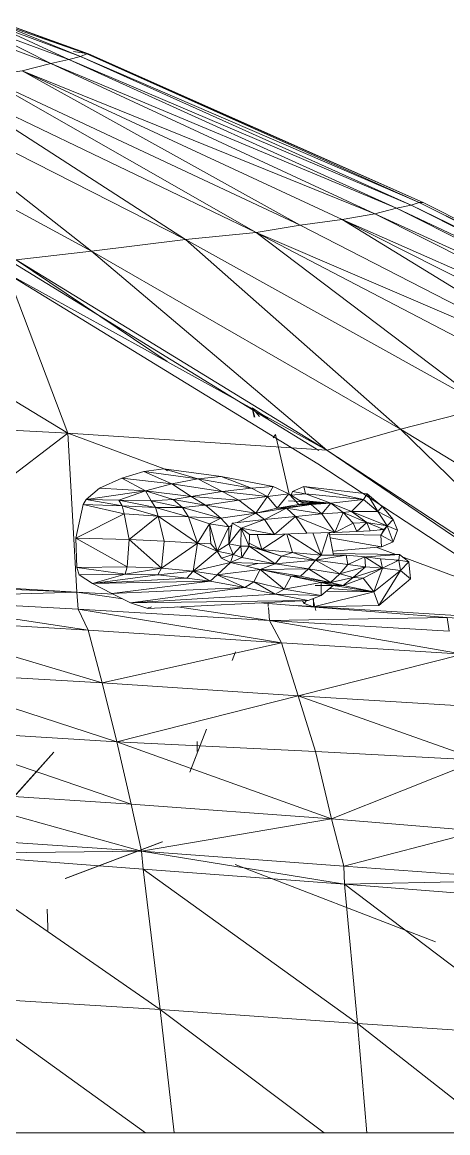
# Model space of a CAD drawing. Header units: inches. Extents: x -4168 to 1833, y -300 to 637.
# Drawn here: x -1985.19 to -1973.77, y 0 to 29.78 of the extents above; entities that cross this region are included whole.
import ezdxf

# ---------------------------------------------------------------- set-up
doc = ezdxf.new("R2010")
doc.units = ezdxf.units.IN
doc.header["$MEASUREMENT"] = 0
doc.linetypes.add('Aligning Line 1_8_', pattern=[0.25, 0.125, -0.125])
doc.linetypes.add('Grid Line 1_2_', pattern=[0.875, 0.5, -0.125, 0.125, -0.125])
for name, color, linetype, lineweight in [('0-1', 7, 'Continuous', 5), ('0-3', 55, 'Continuous', 9), ('A-FLOR-LEVL-1', 51, 'Grid Line 1_2_', 9), ('A-GENM', 5, 'Continuous', 9), ('C-TOPO-1', 55, 'Continuous', 9), ('G-ANNO-SYMB', 111, 'Aligning Line 1_8_', 9)]:
    doc.layers.add(name, color=color, linetype=linetype, lineweight=lineweight)

# ---------------------------------------------------------------- blocks, each defined once
blk = doc.blocks.new('Land_Rover_Evoque_-_SUV_Car_Vehicle_Automobile_13067 - Land Rover EVOQUE_dwg-1230547-BUILDING SECTION - NORTH_SOUTH THRU PARKING RAMP - LOOKING WEST')
at = {"layer": 'A-GENM'}
for p, q in [((-1986.986, 29.631), (-1984.423, 28.673)), ((-1986.448, 29.707), (-1983.934, 28.787)), ((-1986.448, 29.707), (-1984.423, 28.673)), ((-1986.104, 29.784), (-1983.628, 28.863)), ((-1986.104, 29.784), (-1983.934, 28.787)), ((-1985.893, 29.783), (-1983.457, 28.94)), ((-1985.893, 29.783), (-1983.628, 28.863)), ((-1985.76, 29.782), (-1983.41, 28.939)), ((-1985.76, 29.782), (-1983.457, 28.94)), ((-1983.41, 28.939), (-1983.813, 29.002)), ((-1983.457, 28.94), (-1983.628, 28.863)), ((-1983.457, 28.94), (-1983.628, 28.863)), ((-1983.628, 28.863), (-1983.457, 28.94)), ((-1983.41, 28.939), (-1983.457, 28.94)), ((-1983.41, 28.939), (-1983.457, 28.94)), ((-1974.435, 24.95), (-1983.457, 28.94)), ((-1974.538, 24.951), (-1983.457, 28.94)), ((-1983.457, 28.94), (-1983.41, 28.939)), ((-1974.435, 24.95), (-1983.41, 28.939)), ((-1984.423, 28.673), (-1985.189, 28.48)), ((-1984.423, 28.673), (-1985.189, 28.48)), ((-1985.189, 28.48), (-1984.423, 28.673)), ((-1983.934, 28.787), (-1984.423, 28.673)), ((-1984.423, 28.673), (-1983.934, 28.787)), ((-1984.423, 28.673), (-1983.934, 28.787)), ((-1975.149, 24.799), (-1984.423, 28.673)), ((-1975.732, 24.645), (-1984.423, 28.673)), ((-1983.628, 28.863), (-1983.934, 28.787)), ((-1983.628, 28.863), (-1983.934, 28.787)), ((-1983.934, 28.787), (-1983.628, 28.863)), ((-1974.757, 24.875), (-1983.934, 28.787)), ((-1975.149, 24.799), (-1983.934, 28.787)), ((-1974.538, 24.951), (-1983.628, 28.863)), ((-1974.757, 24.875), (-1983.628, 28.863)), ((-1985.189, 28.48), (-1986.247, 28.327)), ((-1986.247, 28.327), (-1985.189, 28.48)), ((-1977.73, 24.338), (-1986.247, 28.327)), ((-1978.913, 24.146), (-1986.247, 28.327)), ((-1975.732, 24.645), (-1985.189, 28.48)), ((-1976.606, 24.492), (-1985.189, 28.48)), ((-1977.73, 24.338), (-1985.189, 28.48)), ((-1983.328, 23.644), (-1991.605, 28.132)), ((-1983.328, 23.644), (-1991.605, 28.132)), ((-1980.81, 23.953), (-1989.105, 28.172)), ((-1983.328, 23.644), (-1989.105, 28.172)), ((-1980.81, 23.953), (-1987.461, 28.25)), ((-1978.913, 24.146), (-1987.461, 28.25)), ((-1975.149, 24.799), (-1975.732, 24.645)), ((-1974.757, 24.875), (-1975.149, 24.799)), ((-1966.538, 20.446), (-1975.149, 24.799)), ((-1966.069, 20.502), (-1975.149, 24.799)), ((-1974.538, 24.951), (-1974.757, 24.875)), ((-1966.069, 20.502), (-1974.757, 24.875)), ((-1965.82, 20.524), (-1974.757, 24.875)), ((-1965.671, 20.52), (-1974.538, 24.951)), ((-1974.435, 24.95), (-1974.538, 24.951)), ((-1974.538, 24.951), (-1965.82, 20.524)), ((-1965.671, 20.52), (-1974.435, 24.95)), ((-1976.606, 24.492), (-1977.73, 24.338)), ((-1975.732, 24.645), (-1976.606, 24.492)), ((-1967.199, 20.33), (-1976.606, 24.492)), ((-1976.606, 24.492), (-1968.128, 20.196)), ((-1976.606, 24.492), (-1969.329, 20.023)), ((-1966.538, 20.446), (-1975.732, 24.645)), ((-1975.732, 24.645), (-1967.199, 20.33)), ((-1980.81, 23.953), (-1978.913, 24.146)), ((-1977.73, 24.338), (-1978.913, 24.146)), ((-1969.329, 20.023), (-1978.913, 24.146)), ((-1970.684, 19.85), (-1978.913, 24.146)), ((-1972.733, 19.465), (-1978.913, 24.146)), ((-1969.329, 20.023), (-1977.73, 24.338)), ((-1980.81, 23.953), (-1983.328, 23.644)), ((-1972.733, 19.465), (-1980.81, 23.953)), ((-1975.038, 18.868), (-1980.81, 23.953)), ((-1992.13, 23.714), (-1983.969, 18.765)), ((-1985.348, 23.412), (-1983.328, 23.644)), ((-1975.038, 18.868), (-1983.328, 23.644)), ((-1983.328, 23.644), (-1975.038, 18.868)), ((-1983.328, 23.644), (-1977.019, 18.309)), ((-1985.546, 23.398), (-1977.232, 18.294)), ((-1977.019, 18.309), (-1985.348, 23.412)), ((-1985.348, 23.412), (-1977.019, 18.309)), ((-1981.305, 20.681), (-1985.348, 23.411)), ((-1985.588, 23.046), (-1977.258, 17.943)), ((-1979.015, 19.414), (-1985.579, 23.047)), ((-1983.969, 18.765), (-1985.579, 23.047)), ((-1978.591, 19.156), (-1979.024, 19.441)), ((-1979.024, 19.441), (-1978.967, 19.193)), ((-1978.822, 19.213), (-1979.024, 19.441)), ((-1978.947, 19.195), (-1979.024, 19.441)), ((-1972.733, 19.465), (-1975.038, 18.868)), ((-1990.211, 19.087), (-1983.969, 18.765)), ((-1977.019, 18.309), (-1978.813, 19.302)), ((-1983.969, 18.765), (-1989.133, 14.804)), ((-1983.969, 18.765), (-1983.728, 14.501)), ((-1983.969, 18.765), (-1981.378, 17.806)), ((-1983.969, 18.765), (-1977.019, 18.309)), ((-1977.019, 18.309), (-1975.038, 18.868)), ((-1967.018, 13.976), (-1975.038, 18.868)), ((-1975.038, 18.868), (-1967.018, 13.976)), ((-1975.038, 18.868), (-1969.191, 13.168)), ((-1978.397, 18.731), (-1978.456, 18.634)), ((-1978.397, 18.731), (-1978.038, 17.161)), ((-1970.193, 13.666), (-1977.019, 18.309)), ((-1969.191, 13.168), (-1977.019, 18.309)), ((-1977.019, 18.309), (-1969.191, 13.168)), ((-1977.258, 17.943), (-1971.012, 13.838)), ((-1981.924, 17.731), (-1982.513, 17.558)), ((-1981.391, 17.808), (-1981.924, 17.731)), ((-1980.479, 17.54), (-1981.924, 17.731)), ((-1981.924, 17.731), (-1981.177, 17.406)), ((-1979.851, 17.598), (-1981.391, 17.808)), ((-1981.391, 17.808), (-1981.288, 17.756)), ((-1980.479, 17.54), (-1981.391, 17.808)), ((-1979.851, 17.598), (-1980.479, 17.54)), ((-1979.851, 17.598), (-1978.454, 17.33)), ((-1979.851, 17.598), (-1979.036, 17.291)), ((-1983.113, 17.289), (-1983.475, 16.982)), ((-1982.513, 17.558), (-1983.113, 17.289)), ((-1981.882, 17.213), (-1983.113, 17.289)), ((-1981.177, 17.406), (-1982.513, 17.558)), ((-1982.513, 17.558), (-1981.882, 17.213)), ((-1981.177, 17.406), (-1981.882, 17.213)), ((-1980.479, 17.54), (-1981.177, 17.406)), ((-1981.177, 17.406), (-1980.66, 17.06)), ((-1981.177, 17.406), (-1979.829, 17.195)), ((-1980.479, 17.54), (-1979.036, 17.291)), ((-1980.479, 17.54), (-1979.829, 17.195)), ((-1979.036, 17.291), (-1979.829, 17.195)), ((-1978.454, 17.33), (-1979.036, 17.291)), ((-1979.036, 17.291), (-1978.613, 17.061)), ((-1978.454, 17.33), (-1978.613, 17.061)), ((-1978.454, 17.33), (-1978.04, 17.138)), ((-1977.632, 17.329), (-1977.94, 17.194)), ((-1977.632, 17.329), (-1975.939, 17.139)), ((-1977.593, 17.138), (-1977.632, 17.329)), ((-1976.032, 16.985), (-1977.632, 17.329)), ((-1983.475, 16.982), (-1983.551, 16.847)), ((-1981.882, 17.213), (-1983.475, 16.982)), ((-1983.475, 16.982), (-1982.511, 16.81)), ((-1983.475, 16.982), (-1982.6, 16.963)), ((-1981.882, 17.213), (-1982.6, 16.963)), ((-1981.882, 17.213), (-1981.734, 16.944)), ((-1981.882, 17.213), (-1981.138, 16.983)), ((-1981.882, 17.213), (-1980.66, 17.06)), ((-1981.734, 16.944), (-1981.138, 16.983)), ((-1981.138, 16.983), (-1980.66, 17.06)), ((-1980.888, 16.772), (-1981.138, 16.983)), ((-1981.138, 16.983), (-1980.275, 16.83)), ((-1980.66, 17.06), (-1979.829, 17.195)), ((-1980.66, 17.06), (-1979.376, 16.965)), ((-1980.66, 17.06), (-1980.275, 16.83)), ((-1978.613, 17.061), (-1979.829, 17.195)), ((-1979.829, 17.195), (-1979.376, 16.965)), ((-1978.613, 17.061), (-1979.376, 16.965)), ((-1978.923, 16.619), (-1978.613, 17.061)), ((-1978.613, 17.061), (-1978.04, 17.138)), ((-1978.352, 16.754), (-1978.613, 17.061)), ((-1978.352, 16.754), (-1978.04, 17.138)), ((-1977.637, 16.889), (-1978.04, 17.138)), ((-1977.769, 16.85), (-1978.04, 17.138)), ((-1977.94, 17.194), (-1977.979, 17.1)), ((-1977.976, 17.099), (-1977.593, 17.138)), ((-1977.593, 17.138), (-1977.94, 17.194)), ((-1977.593, 17.138), (-1976.909, 16.889)), ((-1977.593, 17.138), (-1976.032, 16.985)), ((-1976.909, 16.889), (-1976.032, 16.985)), ((-1976.032, 16.985), (-1976.353, 16.659)), ((-1976.032, 16.985), (-1975.939, 17.139)), ((-1976.032, 16.985), (-1975.648, 16.659)), ((-1975.939, 17.139), (-1975.533, 16.793)), ((-1975.939, 17.139), (-1975.648, 16.659)), ((-1983.551, 16.847), (-1983.75, 15.945)), ((-1982.452, 16.598), (-1983.551, 16.847)), ((-1982.511, 16.81), (-1983.551, 16.847)), ((-1981.734, 16.944), (-1982.6, 16.963)), ((-1981.618, 16.772), (-1982.6, 16.963)), ((-1982.511, 16.81), (-1982.6, 16.963)), ((-1981.618, 16.772), (-1982.511, 16.81)), ((-1981.539, 16.541), (-1982.511, 16.81)), ((-1982.452, 16.598), (-1982.511, 16.81)), ((-1981.734, 16.944), (-1981.618, 16.772)), ((-1981.734, 16.944), (-1980.888, 16.772)), ((-1981.618, 16.772), (-1980.888, 16.772)), ((-1981.618, 16.772), (-1980.733, 16.523)), ((-1981.618, 16.772), (-1981.539, 16.541)), ((-1980.888, 16.772), (-1980.275, 16.83)), ((-1979.86, 16.484), (-1980.888, 16.772)), ((-1980.888, 16.772), (-1980.733, 16.523)), ((-1979.376, 16.965), (-1980.275, 16.83)), ((-1978.923, 16.619), (-1980.275, 16.83)), ((-1979.86, 16.484), (-1980.275, 16.83)), ((-1978.923, 16.619), (-1979.376, 16.965)), ((-1978.352, 16.754), (-1978.923, 16.619)), ((-1978.101, 16.754), (-1978.923, 16.619)), ((-1978.101, 16.754), (-1978.692, 16.447)), ((-1977.769, 16.85), (-1978.352, 16.754)), ((-1977.442, 16.85), (-1978.352, 16.754)), ((-1978.352, 16.754), (-1978.101, 16.754)), ((-1977.442, 16.85), (-1978.101, 16.754)), ((-1978.101, 16.754), (-1977.861, 16.524)), ((-1978.101, 16.754), (-1977.154, 16.601)), ((-1977.753, 16.927), (-1978.043, 16.945)), ((-1977.637, 16.889), (-1977.769, 16.85)), ((-1977.769, 16.85), (-1976.909, 16.889)), ((-1977.769, 16.85), (-1977.442, 16.85)), ((-1977.767, 16.969), (-1976.909, 16.889)), ((-1977.637, 16.889), (-1977.753, 16.927)), ((-1976.909, 16.889), (-1977.702, 16.928)), ((-1976.909, 16.889), (-1977.695, 16.924)), ((-1977.637, 16.889), (-1976.909, 16.889)), ((-1976.909, 16.889), (-1977.442, 16.85)), ((-1977.442, 16.85), (-1977.154, 16.601)), ((-1976.909, 16.889), (-1977.154, 16.601)), ((-1976.909, 16.889), (-1976.581, 16.639)), ((-1976.909, 16.889), (-1976.353, 16.659)), ((-1975.648, 16.659), (-1975.533, 16.793)), ((-1975.533, 16.793), (-1975.242, 16.447)), ((-1982.452, 16.598), (-1983.75, 15.945)), ((-1981.539, 16.541), (-1982.452, 16.598)), ((-1982.316, 15.907), (-1982.452, 16.598)), ((-1981.539, 16.541), (-1982.316, 15.907)), ((-1980.733, 16.523), (-1981.539, 16.541)), ((-1980.491, 15.812), (-1981.539, 16.541)), ((-1981.539, 16.541), (-1981.383, 15.869)), ((-1979.86, 16.484), (-1980.733, 16.523)), ((-1980.167, 16.331), (-1980.733, 16.523)), ((-1980.733, 16.523), (-1980.491, 15.812)), ((-1979.86, 16.484), (-1980.167, 16.331)), ((-1978.923, 16.619), (-1979.86, 16.484)), ((-1979.86, 16.484), (-1979.648, 16.255)), ((-1978.692, 16.447), (-1979.561, 16.351)), ((-1978.923, 16.619), (-1979.427, 16.365)), ((-1978.692, 16.447), (-1979.312, 16.216)), ((-1978.923, 16.619), (-1978.692, 16.447)), ((-1978.692, 16.447), (-1977.861, 16.524)), ((-1978.692, 16.447), (-1977.861, 16.524)), ((-1978.422, 16.044), (-1978.692, 16.447)), ((-1978.422, 16.044), (-1977.861, 16.524)), ((-1977.861, 16.524), (-1977.154, 16.601)), ((-1977.154, 16.601), (-1977.861, 16.524)), ((-1976.807, 16.102), (-1977.861, 16.524)), ((-1977.551, 16.082), (-1977.861, 16.524)), ((-1977.154, 16.601), (-1976.581, 16.639)), ((-1977.154, 16.601), (-1976.581, 16.639)), ((-1976.807, 16.102), (-1977.154, 16.601)), ((-1976.807, 16.102), (-1976.581, 16.639)), ((-1976.581, 16.639), (-1976.353, 16.659)), ((-1976.581, 16.639), (-1976.353, 16.659)), ((-1976.311, 16.351), (-1976.581, 16.639)), ((-1975.949, 16.371), (-1976.581, 16.639)), ((-1975.949, 16.371), (-1976.353, 16.659)), ((-1975.396, 16.275), (-1976.353, 16.659)), ((-1975.648, 16.659), (-1976.353, 16.659)), ((-1975.949, 16.371), (-1976.353, 16.659)), ((-1975.396, 16.275), (-1975.648, 16.659)), ((-1975.648, 16.659), (-1975.242, 16.447)), ((-1975.396, 16.275), (-1975.242, 16.447)), ((-1975.242, 16.447), (-1975.127, 16.16)), ((-1980.167, 16.331), (-1980.491, 15.812)), ((-1980.167, 16.331), (-1980.127, 15.793)), ((-1980.167, 16.331), (-1979.963, 15.601)), ((-1980.167, 16.331), (-1979.648, 16.255)), ((-1979.963, 15.601), (-1979.648, 16.255)), ((-1979.57, 16.294), (-1979.648, 16.255)), ((-1979.648, 16.255), (-1979.574, 16.269)), ((-1979.647, 15.794), (-1979.648, 16.255)), ((-1979.561, 16.351), (-1979.647, 15.794)), ((-1979.312, 16.216), (-1979.647, 15.794)), ((-1979.312, 16.216), (-1979.561, 16.351)), ((-1979.312, 16.216), (-1979.329, 15.736)), ((-1978.422, 16.044), (-1979.312, 16.216)), ((-1979.09, 16.043), (-1979.312, 16.216)), ((-1979.312, 16.216), (-1979.1, 15.736)), ((-1976.807, 16.102), (-1977.551, 16.082)), ((-1977.172, 15.487), (-1977.398, 16.086)), ((-1976.972, 16.097), (-1977.172, 15.487)), ((-1976.96, 16.096), (-1976.906, 16.099)), ((-1976.836, 15.487), (-1976.96, 16.098)), ((-1976.311, 16.351), (-1976.807, 16.102)), ((-1976.215, 16.121), (-1976.807, 16.102)), ((-1976.311, 16.351), (-1975.949, 16.371)), ((-1976.215, 16.121), (-1976.311, 16.351)), ((-1976.215, 16.121), (-1975.949, 16.371)), ((-1976.215, 16.121), (-1975.853, 16.14)), ((-1975.949, 16.371), (-1975.853, 16.14)), ((-1975.396, 16.275), (-1975.949, 16.371)), ((-1975.949, 16.371), (-1975.491, 16.179)), ((-1975.949, 16.371), (-1975.853, 16.14)), ((-1975.491, 16.179), (-1975.853, 16.14)), ((-1975.594, 16.177), (-1975.491, 16.179)), ((-1975.396, 16.275), (-1975.57, 16.025)), ((-1975.491, 16.179), (-1975.57, 16.025)), ((-1975.396, 16.275), (-1975.491, 16.179)), ((-1975.396, 16.275), (-1975.127, 16.16)), ((-1975.396, 16.275), (-1975.241, 15.852)), ((-1975.127, 16.16), (-1975.241, 15.852)), ((-1983.75, 15.945), (-1983.721, 15.157)), ((-1982.316, 15.907), (-1983.75, 15.945)), ((-1983.75, 15.945), (-1982.374, 15.177)), ((-1982.316, 15.907), (-1982.374, 15.177)), ((-1981.383, 15.869), (-1982.316, 15.907)), ((-1982.316, 15.907), (-1981.452, 15.139)), ((-1981.383, 15.869), (-1981.452, 15.139)), ((-1980.491, 15.812), (-1981.452, 15.139)), ((-1980.491, 15.812), (-1981.383, 15.869)), ((-1980.491, 15.812), (-1980.606, 15.063)), ((-1980.127, 15.793), (-1980.491, 15.812)), ((-1979.963, 15.601), (-1980.491, 15.812)), ((-1980.127, 15.793), (-1979.963, 15.601)), ((-1979.963, 15.601), (-1979.647, 15.794)), ((-1979.531, 15.505), (-1979.647, 15.794)), ((-1979.531, 15.505), (-1979.647, 15.794)), ((-1979.329, 15.736), (-1979.647, 15.794)), ((-1979.09, 16.043), (-1979.1, 15.736)), ((-1978.758, 15.64), (-1979.098, 15.81)), ((-1978.422, 16.044), (-1979.09, 16.043)), ((-1978.883, 16.043), (-1979.09, 16.043)), ((-1978.883, 16.043), (-1978.422, 16.044)), ((-1978.758, 15.64), (-1978.883, 16.043)), ((-1978.138, 16.056), (-1978.758, 15.64)), ((-1977.551, 16.082), (-1978.422, 16.044)), ((-1978.093, 16.058), (-1977.936, 15.564)), ((-1977.172, 15.487), (-1978.065, 16.06)), ((-1976.95, 16.05), (-1975.57, 16.025)), ((-1976.93, 15.953), (-1975.549, 15.717)), ((-1975.57, 16.025), (-1975.241, 15.852)), ((-1975.57, 16.025), (-1975.549, 15.717)), ((-1975.241, 15.852), (-1975.549, 15.717)), ((-1979.963, 15.601), (-1980.606, 15.063)), ((-1979.963, 15.601), (-1979.847, 15.409)), ((-1979.963, 15.601), (-1979.531, 15.505)), ((-1979.847, 15.409), (-1979.531, 15.505)), ((-1979.598, 15.294), (-1979.531, 15.505)), ((-1979.329, 15.736), (-1979.531, 15.505)), ((-1979.302, 15.429), (-1979.531, 15.505)), ((-1979.302, 15.429), (-1979.531, 15.505)), ((-1979.1, 15.736), (-1979.329, 15.736)), ((-1979.302, 15.429), (-1979.329, 15.736)), ((-1979.1, 15.736), (-1979.302, 15.429)), ((-1978.758, 15.64), (-1979.1, 15.736)), ((-1978.238, 15.468), (-1979.1, 15.736)), ((-1978.401, 15.256), (-1979.1, 15.736)), ((-1977.936, 15.564), (-1978.758, 15.64)), ((-1978.758, 15.64), (-1977.936, 15.564)), ((-1978.238, 15.468), (-1978.758, 15.64)), ((-1978.238, 15.468), (-1977.936, 15.564)), ((-1977.172, 15.487), (-1977.936, 15.564)), ((-1977.936, 15.564), (-1977.172, 15.487)), ((-1977.319, 15.353), (-1977.936, 15.564)), ((-1976.858, 15.596), (-1975.549, 15.717)), ((-1975.067, 15.507), (-1976.845, 15.534)), ((-1975.956, 15.443), (-1975.067, 15.507)), ((-1975.698, 15.704), (-1975.17, 15.508)), ((-1975.086, 15.353), (-1975.067, 15.507)), ((-1974.817, 15.315), (-1975.067, 15.507)), ((-1979.598, 15.294), (-1980.606, 15.063)), ((-1979.598, 15.294), (-1979.963, 14.967)), ((-1979.847, 15.409), (-1979.598, 15.294)), ((-1979.598, 15.294), (-1979.302, 15.429)), ((-1979.598, 15.294), (-1978.805, 15.102)), ((-1979.598, 15.294), (-1978.401, 15.256)), ((-1978.401, 15.256), (-1979.302, 15.429)), ((-1978.401, 15.256), (-1979.302, 15.429)), ((-1978.871, 15.271), (-1979.186, 15.194)), ((-1978.805, 15.102), (-1978.401, 15.256)), ((-1978.238, 15.468), (-1978.401, 15.256)), ((-1977.319, 15.353), (-1978.401, 15.256)), ((-1977.512, 15.122), (-1978.401, 15.256)), ((-1977.512, 15.122), (-1978.401, 15.256)), ((-1978.238, 15.468), (-1977.319, 15.353)), ((-1977.319, 15.353), (-1977.512, 15.122)), ((-1976.498, 15.487), (-1977.319, 15.353)), ((-1977.319, 15.353), (-1977.172, 15.487)), ((-1976.459, 15.238), (-1977.319, 15.353)), ((-1977.319, 15.353), (-1976.67, 14.988)), ((-1976.498, 15.487), (-1977.172, 15.487)), ((-1976.459, 15.238), (-1976.67, 14.988)), ((-1976.002, 15.449), (-1976.498, 15.487)), ((-1976.459, 15.238), (-1976.498, 15.487)), ((-1976.002, 15.449), (-1976.459, 15.238)), ((-1975.982, 15.18), (-1976.459, 15.238)), ((-1976.002, 15.449), (-1975.582, 15.391)), ((-1975.982, 15.18), (-1976.002, 15.449)), ((-1976.002, 15.449), (-1975.523, 15.142)), ((-1975.523, 15.142), (-1975.582, 15.391)), ((-1975.086, 15.353), (-1975.582, 15.391)), ((-1975.523, 15.142), (-1975.582, 15.391)), ((-1975.523, 15.142), (-1975.086, 15.353)), ((-1975.158, 15.352), (-1975.086, 15.353)), ((-1975.046, 15.084), (-1975.086, 15.353)), ((-1975.086, 15.353), (-1974.817, 15.315)), ((-1975.046, 15.084), (-1974.817, 15.315)), ((-1974.975, 15.436), (-1970.193, 13.666)), ((-1974.777, 14.854), (-1974.817, 15.315)), ((-1982.374, 15.177), (-1983.721, 15.157)), ((-1983.721, 15.157), (-1983.664, 14.965)), ((-1983.721, 15.157), (-1982.423, 14.985)), ((-1982.423, 14.985), (-1983.664, 14.965)), ((-1983.664, 14.965), (-1983.303, 14.734)), ((-1982.423, 14.985), (-1983.303, 14.734)), ((-1983.303, 14.734), (-1981.547, 14.966)), ((-1982.374, 15.177), (-1982.423, 14.985)), ((-1982.423, 14.985), (-1981.452, 15.139)), ((-1982.423, 14.985), (-1981.547, 14.966)), ((-1982.374, 15.177), (-1981.452, 15.139)), ((-1981.452, 15.139), (-1981.547, 14.966)), ((-1981.547, 14.966), (-1980.606, 15.063)), ((-1981.547, 14.966), (-1980.77, 14.871)), ((-1981.452, 15.139), (-1980.606, 15.063)), ((-1980.606, 15.063), (-1980.77, 14.871)), ((-1980.606, 15.063), (-1980.147, 14.794)), ((-1980.606, 15.063), (-1979.963, 14.967)), ((-1980.147, 14.794), (-1979.963, 14.967)), ((-1978.805, 15.102), (-1979.963, 14.967)), ((-1979.219, 14.621), (-1979.963, 14.967)), ((-1978.978, 14.775), (-1979.963, 14.967)), ((-1978.805, 15.102), (-1978.978, 14.775)), ((-1978.805, 15.102), (-1977.512, 15.122)), ((-1978.805, 15.102), (-1977.724, 14.929)), ((-1978.805, 15.102), (-1977.974, 14.93)), ((-1978.805, 15.102), (-1978.167, 14.583)), ((-1977.974, 14.93), (-1978.167, 14.583)), ((-1977.724, 14.929), (-1977.974, 14.93)), ((-1977.974, 14.93), (-1976.922, 14.757)), ((-1977.974, 14.93), (-1977.172, 14.757)), ((-1977.724, 14.929), (-1977.512, 15.122)), ((-1977.724, 14.929), (-1976.922, 14.757)), ((-1976.67, 14.988), (-1977.512, 15.122)), ((-1976.922, 14.757), (-1977.512, 15.122)), ((-1976.67, 14.988), (-1977.512, 15.122)), ((-1976.922, 14.757), (-1976.67, 14.988)), ((-1975.982, 15.18), (-1976.67, 14.988)), ((-1976.67, 14.988), (-1976.309, 14.892)), ((-1976.67, 14.988), (-1976.309, 14.892)), ((-1975.982, 15.18), (-1976.309, 14.892)), ((-1975.523, 15.142), (-1976.309, 14.892)), ((-1975.523, 15.142), (-1976.041, 14.873)), ((-1975.523, 15.142), (-1976.041, 14.873)), ((-1975.982, 15.18), (-1975.523, 15.142)), ((-1975.523, 15.142), (-1975.758, 14.508)), ((-1975.046, 15.084), (-1975.758, 14.508)), ((-1975.046, 15.084), (-1975.622, 14.142)), ((-1975.523, 15.142), (-1975.046, 15.084)), ((-1975.046, 15.084), (-1974.777, 14.854)), ((-1989.133, 14.804), (-1983.728, 14.501)), ((-1983.728, 14.501), (-1989.132, 14.727)), ((-1983.303, 14.734), (-1980.77, 14.871)), ((-1983.303, 14.734), (-1980.147, 14.794)), ((-1983.303, 14.734), (-1982.789, 14.465)), ((-1980.147, 14.794), (-1982.789, 14.465)), ((-1982.789, 14.465), (-1979.219, 14.621)), ((-1979.219, 14.621), (-1982.285, 14.216)), ((-1980.77, 14.871), (-1980.147, 14.794)), ((-1980.147, 14.794), (-1979.219, 14.621)), ((-1979.219, 14.621), (-1978.978, 14.775)), ((-1979.219, 14.621), (-1978.407, 14.449)), ((-1978.407, 14.449), (-1978.978, 14.775)), ((-1978.978, 14.775), (-1978.167, 14.583)), ((-1977.172, 14.757), (-1978.167, 14.583)), ((-1977.327, 14.68), (-1976.847, 14.68)), ((-1977.174, 14.411), (-1977.172, 14.757)), ((-1977.174, 14.411), (-1976.847, 14.68)), ((-1976.847, 14.68), (-1977.172, 14.757)), ((-1976.922, 14.757), (-1977.172, 14.757)), ((-1977.172, 14.757), (-1976.578, 14.68)), ((-1976.95, 14.596), (-1975.758, 14.508)), ((-1976.922, 14.757), (-1976.309, 14.892)), ((-1976.922, 14.757), (-1976.578, 14.68)), ((-1975.758, 14.508), (-1976.847, 14.68)), ((-1976.847, 14.68), (-1976.578, 14.68)), ((-1976.578, 14.68), (-1976.309, 14.892)), ((-1976.578, 14.68), (-1976.041, 14.873)), ((-1975.758, 14.508), (-1976.578, 14.68)), ((-1976.309, 14.892), (-1976.041, 14.873)), ((-1976.309, 14.892), (-1976.041, 14.873)), ((-1975.758, 14.508), (-1976.041, 14.873)), ((-1975.622, 14.142), (-1974.777, 14.854)), ((-1983.728, 14.501), (-1989.097, 14.343)), ((-1983.688, 14.04), (-1989.097, 14.343)), ((-1983.422, 13.483), (-1989.097, 14.343)), ((-1989.097, 14.343), (-1983.688, 14.04)), ((-1982.744, 14.443), (-1983.728, 14.501)), ((-1983.728, 14.501), (-1983.688, 14.04)), ((-1983.728, 14.501), (-1982.493, 14.318)), ((-1982.789, 14.465), (-1982.285, 14.216)), ((-1982.285, 14.216), (-1978.407, 14.449)), ((-1978.407, 14.449), (-1978.167, 14.583)), ((-1977.519, 14.276), (-1978.407, 14.449)), ((-1977.174, 14.411), (-1978.407, 14.449)), ((-1977.174, 14.411), (-1978.167, 14.583)), ((-1977.519, 14.276), (-1977.174, 14.411)), ((-1977.39, 14.327), (-1977.316, 14.007)), ((-1977.374, 14.103), (-1975.758, 14.508)), ((-1977.374, 14.332), (-1977.374, 14.103)), ((-1977.04, 14.521), (-1975.758, 14.508)), ((-1975.758, 14.508), (-1975.622, 14.142)), ((-1983.688, 14.04), (-1978.557, 13.737)), ((-1978.234, 13.142), (-1983.688, 14.04)), ((-1983.422, 13.483), (-1983.688, 14.04)), ((-1983.688, 14.04), (-1978.557, 13.737)), ((-1977.519, 14.276), (-1982.285, 14.216)), ((-1981.819, 14.062), (-1982.285, 14.216)), ((-1981.819, 14.062), (-1977.519, 14.276)), ((-1981.819, 14.062), (-1981.725, 14.106)), ((-1981.819, 14.062), (-1981.802, 14.085)), ((-1981.024, 14.101), (-1978.557, 13.737)), ((-1978.596, 14.198), (-1978.822, 14.211)), ((-1978.596, 14.198), (-1973.793, 13.817)), ((-1978.596, 14.198), (-1978.589, 14.111)), ((-1978.587, 14.085), (-1978.557, 13.737)), ((-1977.832, 14.137), (-1977.395, 14.11)), ((-1977.669, 14.269), (-1977.625, 14.198)), ((-1977.567, 14.274), (-1977.625, 14.198)), ((-1977.625, 14.198), (-1977.374, 14.103)), ((-1977.374, 14.103), (-1975.622, 14.142)), ((-1977.297, 14.104), (-1970.193, 13.666)), ((-1983.043, 12.063), (-1988.827, 13.787)), ((-1983.422, 13.483), (-1988.827, 13.787)), ((-1973.793, 13.817), (-1978.557, 13.737)), ((-1978.557, 13.737), (-1973.733, 13.452)), ((-1973.363, 12.838), (-1978.557, 13.737)), ((-1978.234, 13.142), (-1978.557, 13.737)), ((-1978.557, 13.737), (-1973.733, 13.452)), ((-1973.793, 13.817), (-1970.751, 13.628)), ((-1973.793, 13.817), (-1973.733, 13.452)), ((-1978.234, 13.142), (-1983.422, 13.483)), ((-1983.043, 12.063), (-1983.422, 13.483)), ((-1978.234, 13.142), (-1983.043, 12.063)), ((-1977.786, 11.721), (-1978.234, 13.142)), ((-1973.363, 12.838), (-1978.234, 13.142)), ((-1979.47, 12.897), (-1979.56, 12.666)), ((-1977.786, 11.721), (-1973.363, 12.838)), ((-1983.043, 12.063), (-1988.491, 12.385)), ((-1988.491, 12.385), (-1982.653, 10.488)), ((-1977.786, 11.721), (-1983.043, 12.063)), ((-1983.043, 12.063), (-1982.653, 10.488)), ((-1977.786, 11.721), (-1982.653, 10.488)), ((-1972.931, 9.996), (-1977.786, 11.721)), ((-1977.786, 11.721), (-1977.32, 10.223)), ((-1977.786, 11.721), (-1972.839, 11.418)), ((-1982.653, 10.488), (-1988.154, 10.829)), ((-1988.154, 10.829), (-1982.265, 8.817)), ((-1980.249, 10.823), (-1980.692, 9.67)), ((-1977.32, 10.223), (-1982.653, 10.488)), ((-1982.653, 10.488), (-1982.265, 8.817)), ((-1982.653, 10.488), (-1976.892, 8.418)), ((-1980.5, 10.226), (-1980.494, 10.495)), ((-1984.343, 10.209), (-1985.714, 8.672)), ((-1985.708, 8.672), (-1984.343, 10.209)), ((-1980.692, 9.67), (-1980.477, 10.228)), ((-1972.931, 9.996), (-1977.32, 10.223)), ((-1977.32, 10.223), (-1976.892, 8.418)), ((-1972.931, 9.996), (-1976.892, 8.418)), ((-1987.828, 9.177), (-1982.265, 8.817)), ((-1987.828, 9.177), (-1981.992, 7.549)), ((-1982.265, 8.817), (-1976.892, 8.418)), ((-1982.265, 8.817), (-1981.992, 7.549)), ((-1976.892, 8.418), (-1981.992, 7.549)), ((-1976.892, 8.418), (-1972.926, 8.095)), ((-1976.892, 8.418), (-1976.563, 7.151)), ((-1972.926, 8.095), (-1976.563, 7.151)), ((-1987.577, 7.929), (-1981.992, 7.549)), ((-1981.436, 7.805), (-1984.034, 6.824)), ((-1981.429, 7.806), (-1984.028, 6.824)), ((-1987.519, 7.487), (-1981.992, 7.549)), ((-1987.519, 7.487), (-1981.945, 7.069)), ((-1987.519, 7.487), (-1981.488, 3.305)), ((-1981.992, 7.549), (-1981.945, 7.069)), ((-1981.992, 7.549), (-1976.545, 6.67)), ((-1981.992, 7.549), (-1976.563, 7.151)), ((-1979.473, 7.192), (-1974.099, 5.122)), ((-1976.545, 6.67), (-1976.563, 7.151)), ((-1976.563, 7.151), (-1971.441, 6.771)), ((-1981.945, 7.069), (-1976.545, 6.67)), ((-1981.945, 7.069), (-1981.488, 3.305)), ((-1981.945, 7.069), (-1976.193, 2.934)), ((-1976.545, 6.67), (-1971.441, 6.771)), ((-1976.545, 6.67), (-1971.423, 6.271)), ((-1976.545, 6.67), (-1976.193, 2.934)), ((-1976.545, 6.67), (-1971.168, 2.593)), ((-1984.515, 5.997), (-1984.504, 5.517)), ((-1984.501, 5.421), (-1984.504, 5.517)), ((-1986.927, 3.637), (-1981.88, 0)), ((-1986.927, 3.637), (-1981.488, 3.305)), ((-1981.11, 0), (-1981.488, 3.305)), ((-1981.488, 3.305), (-1977.094, 0)), ((-1981.488, 3.305), (-1976.193, 2.934)), ((-1975.941, 0), (-1976.193, 2.934)), ((-1976.193, 2.934), (-1972.465, 0)), ((-1976.193, 2.934), (-1971.168, 2.593))]:
    blk.add_line(p, q, dxfattribs=at)
blk = doc.blocks.new('Land_Rover_Evoque_-_SUV_Car_Vehicle_Automobile_13067 - Land_Rover_Evoque_-_SUV_Car_Vehicle_Automobile_13067-1230553-BUILDING SECTION - NORTH_SOUTH THRU PARKING RAMP - LOOKING WEST')
blk.add_blockref('Land_Rover_Evoque_-_SUV_Car_Vehicle_Automobile_13067 - Land Rover EVOQUE_dwg-1230547-BUILDING SECTION - NORTH_SOUTH THRU PARKING RAMP - LOOKING WEST', (0, 0))
blk = doc.blocks.new('CTR  - Topography_rvt-1-BUILDING SECTION - NORTH_SOUTH THRU PARKING RAMP - LOOKING WEST')
at = {"layer": 'C-TOPO-1'}
for p, q in [((-1977.829, 0), (-2013.873, 0)), ((-1977.829, 0), (-2013.873, 0)), ((-1977.829, 0), (-2013.873, 0)), ((-1977.829, 0), (-1940.899, 0)), ((-1940.899, 0), (-1977.829, 0)), ((-1940.899, 0), (-1977.829, 0))]:
    blk.add_line(p, q, dxfattribs=at)
at = {"layer": '0-3'}
blk.add_blockref('Land_Rover_Evoque_-_SUV_Car_Vehicle_Automobile_13067 - Land_Rover_Evoque_-_SUV_Car_Vehicle_Automobile_13067-1230553-BUILDING SECTION - NORTH_SOUTH THRU PARKING RAMP - LOOKING WEST', (0, 0), dxfattribs=at)

msp = doc.modelspace()

# ---------------------------------------------------------------- linework, layer by layer
at = {"layer": 'A-FLOR-LEVL-1'}
msp.add_line((-4167.9645, 0), (-1814.099, 0), dxfattribs=at)
at = {"layer": 'G-ANNO-SYMB'}
msp.add_line((-1910.9479, 0), (-4072.0519, 0), dxfattribs=at)

# ---------------------------------------------------------------- block references
at = {"layer": '0-1'}
msp.add_blockref('CTR  - Topography_rvt-1-BUILDING SECTION - NORTH_SOUTH THRU PARKING RAMP - LOOKING WEST', (0, 0), dxfattribs=at)

doc.saveas('drawing.dxf')
